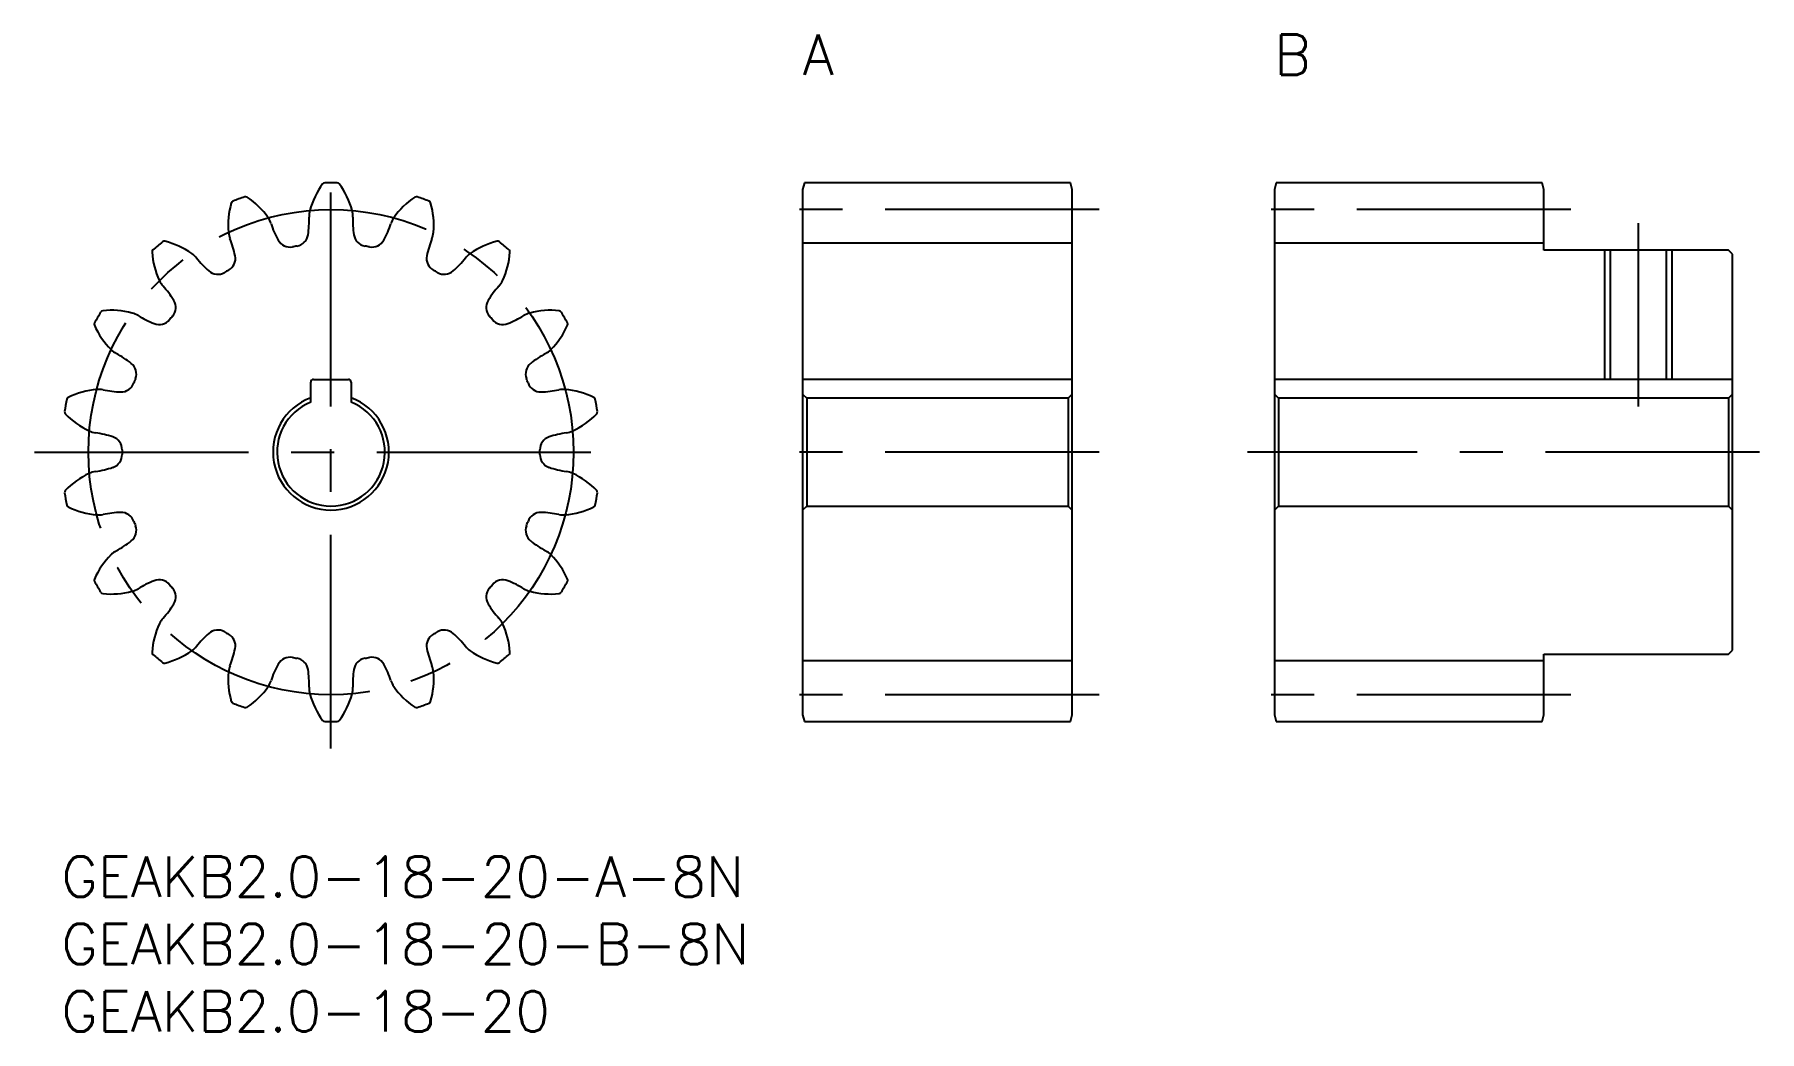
# Model space of a CAD drawing. Extents: x -2 to 126, y -13 to 61.
import ezdxf

# ---------------------------------------------------------------- set-up
doc = ezdxf.new("R2010")
doc.units = 0
doc.header["$LTSCALE"] = 0.5
doc.linetypes.add('CENTER', pattern=[50.8, 31.75, -6.35, 6.35, -6.35])
for name, color, linetype in [('MSM_CENTER', 1, 'CENTER'), ('MSM_CONTINUOUS', 7, 'CONTINUOUS'), ('MSM_NARROW', 5, 'CONTINUOUS'), ('MSM_PART_NUMBER', 7, 'CONTINUOUS')]:
    doc.layers.add(name, color=color, linetype=linetype)
doc.styles.get("Standard").update_dxf_attribs({"font": 'txt.shx', "height": 1, "bigfont": 'bigfont.shx'})

# ---------------------------------------------------------------- blocks, each defined once
blk = doc.blocks.new('*U3')
at = {"layer": 'MSM_PART_NUMBER'}
blk.add_text('GEAKB2.0-18-20-B-8N', height=3, dxfattribs=at).set_placement((0, -8))
blk = doc.blocks.new('*U4')
at = {"layer": 'MSM_PART_NUMBER'}
blk.add_text('GEAKB2.0-18-20-A-8N', height=3, dxfattribs=at).set_placement((0, -3))
blk = doc.blocks.new('*U5')
at = {"layer": 'MSM_PART_NUMBER'}
blk.add_text('GEAKB2.0-18-20', height=3, dxfattribs=at).set_placement((0, -13))
blk = doc.blocks.new('*U6')
at = {"layer": 'MSM_PART_NUMBER'}
blk.add_text('A', height=3, dxfattribs=at).set_placement((55, 58))
blk = doc.blocks.new('*U7')
at = {"layer": 'MSM_PART_NUMBER'}
blk.add_text('B', height=3, dxfattribs=at).set_placement((90, 58))

msp = doc.modelspace()

# ---------------------------------------------------------------- linework, layer by layer
at = {"layer": 'MSM_CENTER'}
for p, q in [((20, 8), (20, 52)), ((77, 48), (53, 48)), ((112, 48), (88, 48)), ((117, 47), (117, 33.4)), ((-2, 30), (42, 30)), ((77, 30), (53, 30)), ((126, 30), (88, 30)), ((77, 12), (53, 12)), ((112, 12), (88, 12))]:
    msp.add_line(p, q, dxfattribs=at)
msp.add_circle((20, 30), 18, dxfattribs=at)
at = {"layer": 'MSM_CONTINUOUS'}
for p, q in [((55.13, 50), (55, 49.5)), ((74.87, 50), (55.13, 50)), ((75, 49.5), (74.87, 50)), ((90.13, 50), (90, 49.5)), ((109.87, 50), (90.13, 50)), ((110, 49.5), (109.87, 50)), ((55, 49.5), (55, 10.5)), ((75, 10.5), (75, 49.5)), ((90, 49.5), (90, 10.5)), ((110, 45), (110, 49.5)), ((75, 45.5), (55, 45.5)), ((110, 45.5), (90, 45.5)), ((123.7, 45), (110, 45)), ((114.93, 45), (114.93, 35.4)), ((119.07, 45), (119.07, 35.4)), ((124, 44.7), (123.7, 45)), ((124, 15.3), (124, 44.7)), ((18.5, 33.71), (18.5, 35.2)), ((18.7, 35.4), (21.3, 35.4)), ((21.5, 35.2), (21.5, 33.71)), ((75, 35.4), (55, 35.4)), ((124, 35.4), (90, 35.4)), ((55, 34.3), (55.3, 34)), ((55.3, 34), (55.3, 26)), ((74.7, 34), (55.3, 34)), ((74.7, 34), (75, 34.3)), ((74.7, 34), (74.7, 26)), ((90, 34.3), (90.3, 34)), ((90.3, 34), (90.3, 26)), ((123.7, 34), (90.3, 34)), ((123.7, 34), (124, 34.3)), ((123.7, 34), (123.7, 26)), ((55.3, 26), (55, 25.7)), ((55.3, 26), (74.7, 26)), ((75, 25.7), (74.7, 26)), ((90.3, 26), (90, 25.7)), ((90.3, 26), (123.7, 26)), ((124, 25.7), (123.7, 26)), ((75, 14.5), (55, 14.5)), ((110, 14.5), (90, 14.5)), ((110, 10.5), (110, 15)), ((110, 15), (123.7, 15)), ((123.7, 15), (124, 15.3)), ((55, 10.5), (55.13, 10)), ((74.87, 10), (75, 10.5)), ((90, 10.5), (90.13, 10)), ((109.87, 10), (110, 10.5)), ((55.13, 10), (74.87, 10)), ((90.13, 10), (109.87, 10))]:
    msp.add_line(p, q, dxfattribs=at)
for centre, radius, start, end in [((19.54, 49.79), 0.2, 91.3328, 143.9157), ((20, 30), 20, 88.6672, 91.3328), ((20.46, 49.79), 0.2, 36.0843, 88.6672), ((20, 30), 20, 108.6672, 111.3328), ((13.66, 48.76), 0.2, 56.0843, 108.6673), ((10.43, 43.95), 6, 35, 56.0843), ((24.23, 46.38), 6, 143.9157, 165), ((15.77, 46.38), 6, 15, 36.0843), ((29.57, 43.95), 6, 123.9157, 145), ((26.34, 48.76), 0.2, 71.3328, 123.9157), ((20, 30), 20, 68.6672, 71.3328), ((18.37, 46.84), 6, 163.9157, 185), ((12.8, 48.44), 0.2, 111.3328, 163.9157), ((14.01, 46.46), 1.62, 17.9862, 35), ((11.18, 47.2), 7.2, 351.4534, 2.0138), ((20, 47.51), 1.62, 165, 182.0138), ((20, 47.51), 1.62, 357.9862, 15), ((28.82, 47.2), 7.2, 177.9862, 188.5466), ((25.99, 46.46), 1.62, 145, 162.0138), ((27.2, 48.44), 0.2, 16.0843, 68.6673), ((21.63, 46.84), 6, 355, 16.0843), ((14.01, 46.46), 1.62, 185, 202.0138), ((22.4, 49.18), 7.2, 197.9862, 208.5466), ((17.31, 46.28), 1, 279.3742, 351.4534), ((22.69, 46.28), 1, 188.5466, 260.6258), ((17.6, 49.18), 7.2, 331.4534, 342.0138), ((25.99, 46.46), 1.62, 337.9862, 355), ((6.92, 44.87), 0.2, 131.3328, 183.9157), ((12.71, 45.26), 6, 183.9157, 205), ((20, 30), 20, 128.6672, 131.3328), ((7.63, 45.46), 0.2, 76.0843, 128.6672), ((6.23, 39.83), 6, 55, 76.0843), ((5.83, 43.15), 7.2, 11.4534, 22.0138), ((16.96, 46.22), 1, 208.5466, 280.6258), ((20, 30), 15.5, 99.3742, 100.6258), ((20, 30), 15.5, 79.3742, 80.6258), ((23.04, 46.22), 1, 259.3742, 331.4534), ((34.17, 43.15), 7.2, 157.9862, 168.5466), ((33.77, 39.83), 6, 103.9157, 125), ((32.37, 45.46), 0.2, 51.3328, 103.9157), ((20, 30), 20, 48.6672, 51.3328), ((27.29, 45.26), 6, 335, 356.0843), ((33.08, 44.87), 0.2, 356.0843, 48.6673), ((8.74, 43.41), 1.62, 37.9862, 55), ((15.7, 48.85), 7.2, 217.9862, 228.5466), ((11.91, 44.38), 1, 299.3742, 11.4534), ((28.09, 44.38), 1, 168.5466, 240.6258), ((24.3, 48.85), 7.2, 311.4534, 322.0138), ((31.26, 43.41), 1.62, 125, 142.0138), ((8.74, 43.41), 1.62, 205, 222.0138), ((2.19, 37.51), 7.2, 31.4534, 42.0138), ((11.59, 44.2), 1, 228.5466, 300.6258), ((20, 30), 15.5, 119.3742, 120.6258), ((20, 30), 15.5, 59.3742, 60.6258), ((28.41, 44.2), 1, 239.3742, 311.4534), ((37.81, 37.51), 7.2, 137.9862, 148.5466), ((31.26, 43.41), 1.62, 317.9862, 335), ((7.48, 40.74), 1, 319.3742, 31.4534), ((32.52, 40.74), 1, 148.5466, 220.6258), ((20, 30), 20, 148.6672, 151.3328), ((3.09, 40.3), 0.2, 96.0843, 148.6673), ((3.7, 34.53), 6, 75, 96.0843), ((4.83, 38.76), 1.62, 57.9862, 75), ((9.51, 46.24), 7.2, 237.9862, 248.5466), ((7.25, 40.47), 1, 248.5466, 320.6258), ((20, 30), 15.5, 139.3742, 140.6258), ((20, 30), 15.5, 39.3742, 40.6258), ((32.75, 40.47), 1, 219.3742, 291.4534), ((30.49, 46.24), 7.2, 291.4534, 302.0138), ((35.17, 38.76), 1.62, 105, 122.0138), ((36.3, 34.53), 6, 83.9157, 105), ((36.91, 40.3), 0.2, 31.3328, 83.9157), ((20, 30), 20, 28.6672, 31.3328), ((2.63, 39.5), 0.2, 151.3328, 203.9157), ((7.93, 41.85), 6, 203.9157, 225), ((32.07, 41.85), 6, 315, 336.0843), ((37.37, 39.5), 0.2, 336.0843, 28.6673), ((4.83, 38.76), 1.62, 225, 242.0138), ((0.69, 30.96), 7.2, 51.4534, 62.0138), ((39.31, 30.96), 7.2, 117.9862, 128.5466), ((35.17, 38.76), 1.62, 297.9862, 315), ((4.56, 35.81), 1, 339.3742, 51.4534), ((35.44, 35.81), 1, 128.5466, 200.6258), ((3.14, 28.68), 6, 95, 116.0843), ((2.75, 33.04), 1.62, 77.9862, 95), ((4.59, 41.67), 7.2, 257.9862, 268.5466), ((4.43, 35.47), 1, 268.5466, 340.6258), ((20, 30), 15.5, 159.3742, 160.6258), ((18.7, 35.2), 0.2, 90, 180), ((21.3, 35.2), 0.2, 0, 90), ((20, 30), 15.5, 19.3742, 20.6258), ((35.57, 35.47), 1, 199.3742, 271.4534), ((35.41, 41.67), 7.2, 271.4534, 282.0138), ((37.25, 33.04), 1.62, 85, 102.0138), ((36.86, 28.68), 6, 63.9157, 85), ((20, 30), 20, 168.6672, 171.3328), ((0.59, 33.89), 0.2, 116.0843, 168.6673), ((20, 30), 4.3, 110.4162, 69.5838), ((20, 30), 4, 112.0243, 67.9757), ((39.41, 33.89), 0.2, 11.3328, 63.9157), ((20, 30), 20, 8.6672, 11.3328), ((0.43, 32.98), 0.2, 171.3328, 223.9157), ((4.6, 37.01), 6, 223.9157, 245), ((35.4, 37.01), 6, 295, 316.0843), ((39.57, 32.98), 0.2, 316.0843, 8.6673), ((2.75, 33.04), 1.62, 245, 262.0138), ((1.53, 24.3), 7.2, 71.4534, 82.0138), ((3.5, 30.18), 1, 359.3742, 71.4534), ((36.5, 30.18), 1, 108.5466, 180.6258), ((38.47, 24.3), 7.2, 97.9862, 108.5466), ((37.25, 33.04), 1.62, 277.9862, 295), ((3.5, 29.82), 1, 288.5466, 0.6258), ((20, 30), 15.5, 179.3742, 180.6258), ((20, 30), 15.5, 359.3742, 0.6258), ((36.5, 29.82), 1, 179.3742, 251.4534), ((4.6, 22.99), 6, 115, 136.0843), ((2.75, 26.96), 1.62, 97.9862, 115), ((1.53, 35.7), 7.2, 277.9862, 288.5466), ((38.47, 35.7), 7.2, 251.4534, 262.0138), ((37.25, 26.96), 1.62, 65, 82.0138), ((35.4, 22.99), 6, 43.9157, 65), ((0.43, 27.02), 0.2, 136.0843, 188.6673), ((20, 30), 20, 188.6672, 191.3328), ((20, 30), 20, 348.6672, 351.3328), ((39.57, 27.02), 0.2, 351.3328, 43.9157), ((0.59, 26.11), 0.2, 191.3328, 243.9157), ((3.14, 31.32), 6, 243.9157, 265), ((36.86, 31.32), 6, 275, 296.0843), ((39.41, 26.11), 0.2, 296.0843, 348.6673), ((2.75, 26.96), 1.62, 265, 282.0138), ((4.59, 18.33), 7.2, 91.4534, 102.0138), ((4.43, 24.53), 1, 19.3742, 91.4534), ((4.56, 24.19), 1, 308.5466, 20.6258), ((20, 30), 15.5, 199.3742, 200.6258), ((35.44, 24.19), 1, 159.3742, 231.4534), ((20, 30), 15.5, 339.3742, 340.6258), ((35.57, 24.53), 1, 88.5466, 160.6258), ((35.41, 18.33), 7.2, 77.9862, 88.5466), ((37.25, 26.96), 1.62, 257.9862, 275), ((0.69, 29.04), 7.2, 297.9862, 308.5466), ((39.31, 29.04), 7.2, 231.4534, 242.0138), ((7.93, 18.15), 6, 135, 156.0843), ((4.83, 21.24), 1.62, 117.9862, 135), ((35.17, 21.24), 1.62, 45, 62.0138), ((32.07, 18.15), 6, 23.9157, 45), ((2.63, 20.5), 0.2, 156.0843, 208.6673), ((7.25, 19.53), 1, 39.3742, 111.4534), ((32.75, 19.53), 1, 68.5466, 140.6258), ((37.37, 20.5), 0.2, 331.3328, 23.9157), ((20, 30), 20, 208.6672, 211.3328), ((3.09, 19.7), 0.2, 211.3328, 263.9157), ((3.7, 25.47), 6, 263.9157, 285), ((4.83, 21.24), 1.62, 285, 302.0138), ((9.51, 13.76), 7.2, 111.4534, 122.0138), ((20, 30), 15.5, 219.3742, 220.6258), ((7.48, 19.26), 1, 328.5466, 40.6258), ((32.52, 19.26), 1, 139.3742, 211.4534), ((20, 30), 15.5, 319.3742, 320.6258), ((30.49, 13.76), 7.2, 57.9862, 68.5466), ((35.17, 21.24), 1.62, 237.9862, 255), ((36.3, 25.47), 6, 255, 276.0843), ((36.91, 19.7), 0.2, 276.0843, 328.6673), ((20, 30), 20, 328.6672, 331.3328), ((2.19, 22.49), 7.2, 317.9862, 328.5466), ((37.81, 22.49), 7.2, 211.4534, 222.0138), ((12.71, 14.74), 6, 155, 176.0843), ((8.74, 16.59), 1.62, 137.9862, 155), ((11.59, 15.8), 1, 59.3742, 131.4534), ((20, 30), 15.5, 239.3742, 240.6258), ((20, 30), 15.5, 299.3742, 300.6258), ((28.41, 15.8), 1, 48.5466, 120.6258), ((31.26, 16.59), 1.62, 25, 42.0138), ((27.29, 14.74), 6, 3.9157, 25), ((8.74, 16.59), 1.62, 305, 322.0138), ((15.7, 11.15), 7.2, 131.4534, 142.0138), ((11.91, 15.62), 1, 348.5466, 60.6258), ((5.83, 16.85), 7.2, 337.9862, 348.5466), ((28.09, 15.62), 1, 119.3742, 191.4534), ((34.17, 16.85), 7.2, 191.4534, 202.0138), ((24.3, 11.15), 7.2, 37.9862, 48.5466), ((31.26, 16.59), 1.62, 217.9862, 235), ((6.92, 15.13), 0.2, 176.0843, 228.6673), ((20, 30), 20, 228.6672, 231.3328), ((7.63, 14.54), 0.2, 231.3328, 283.9157), ((6.23, 20.17), 6, 283.9157, 305), ((14.01, 13.54), 1.62, 157.9862, 175), ((22.4, 10.82), 7.2, 151.4534, 162.0138), ((16.96, 13.78), 1, 79.3742, 151.4534), ((20, 30), 15.5, 259.3742, 260.6258), ((17.31, 13.72), 1, 8.5466, 80.6258), ((22.69, 13.72), 1, 99.3742, 171.4534), ((20, 30), 15.5, 279.3742, 280.6258), ((23.04, 13.78), 1, 28.5466, 100.6258), ((17.6, 10.82), 7.2, 17.9862, 28.5466), ((25.99, 13.54), 1.62, 5, 22.0138), ((33.77, 20.17), 6, 235, 256.0843), ((32.37, 14.54), 0.2, 256.0843, 308.6673), ((20, 30), 20, 308.6672, 311.3328), ((33.08, 15.13), 0.2, 311.3328, 3.9157), ((18.37, 13.16), 6, 175, 196.0843), ((14.01, 13.54), 1.62, 325, 342.0138), ((11.18, 12.8), 7.2, 357.9862, 8.5466), ((28.82, 12.8), 7.2, 171.4534, 182.0138), ((25.99, 13.54), 1.62, 197.9862, 215), ((21.63, 13.16), 6, 343.9157, 5), ((10.43, 16.05), 6, 303.9157, 325), ((20, 12.49), 1.62, 177.9862, 195), ((24.23, 13.62), 6, 195, 216.0843), ((15.77, 13.62), 6, 323.9157, 345), ((20, 12.49), 1.62, 345, 2.0138), ((29.57, 16.05), 6, 215, 236.0843), ((12.8, 11.56), 0.2, 196.0843, 248.6673), ((20, 30), 20, 248.6672, 251.3328), ((13.66, 11.24), 0.2, 251.3328, 303.9157), ((26.34, 11.24), 0.2, 236.0843, 288.6673), ((20, 30), 20, 288.6672, 291.3328), ((27.2, 11.56), 0.2, 291.3328, 343.9157), ((19.54, 10.21), 0.2, 216.0843, 268.6673), ((20, 30), 20, 268.6672, 271.3328), ((20.46, 10.21), 0.2, 271.3328, 323.9157)]:
    msp.add_arc(centre, radius, start, end, dxfattribs=at)
at = {"layer": 'MSM_NARROW'}
for p, q in [((114.5, 45), (114.5, 35.4)), ((119.5, 45), (119.5, 35.4))]:
    msp.add_line(p, q, dxfattribs=at)

# ---------------------------------------------------------------- block references
at = {"layer": 'MSM_CONTINUOUS'}
for name in ['*U6', '*U7', '*U4', '*U3', '*U5']:
    msp.add_blockref(name, (0, 0), dxfattribs=at)

doc.saveas('drawing.dxf')
